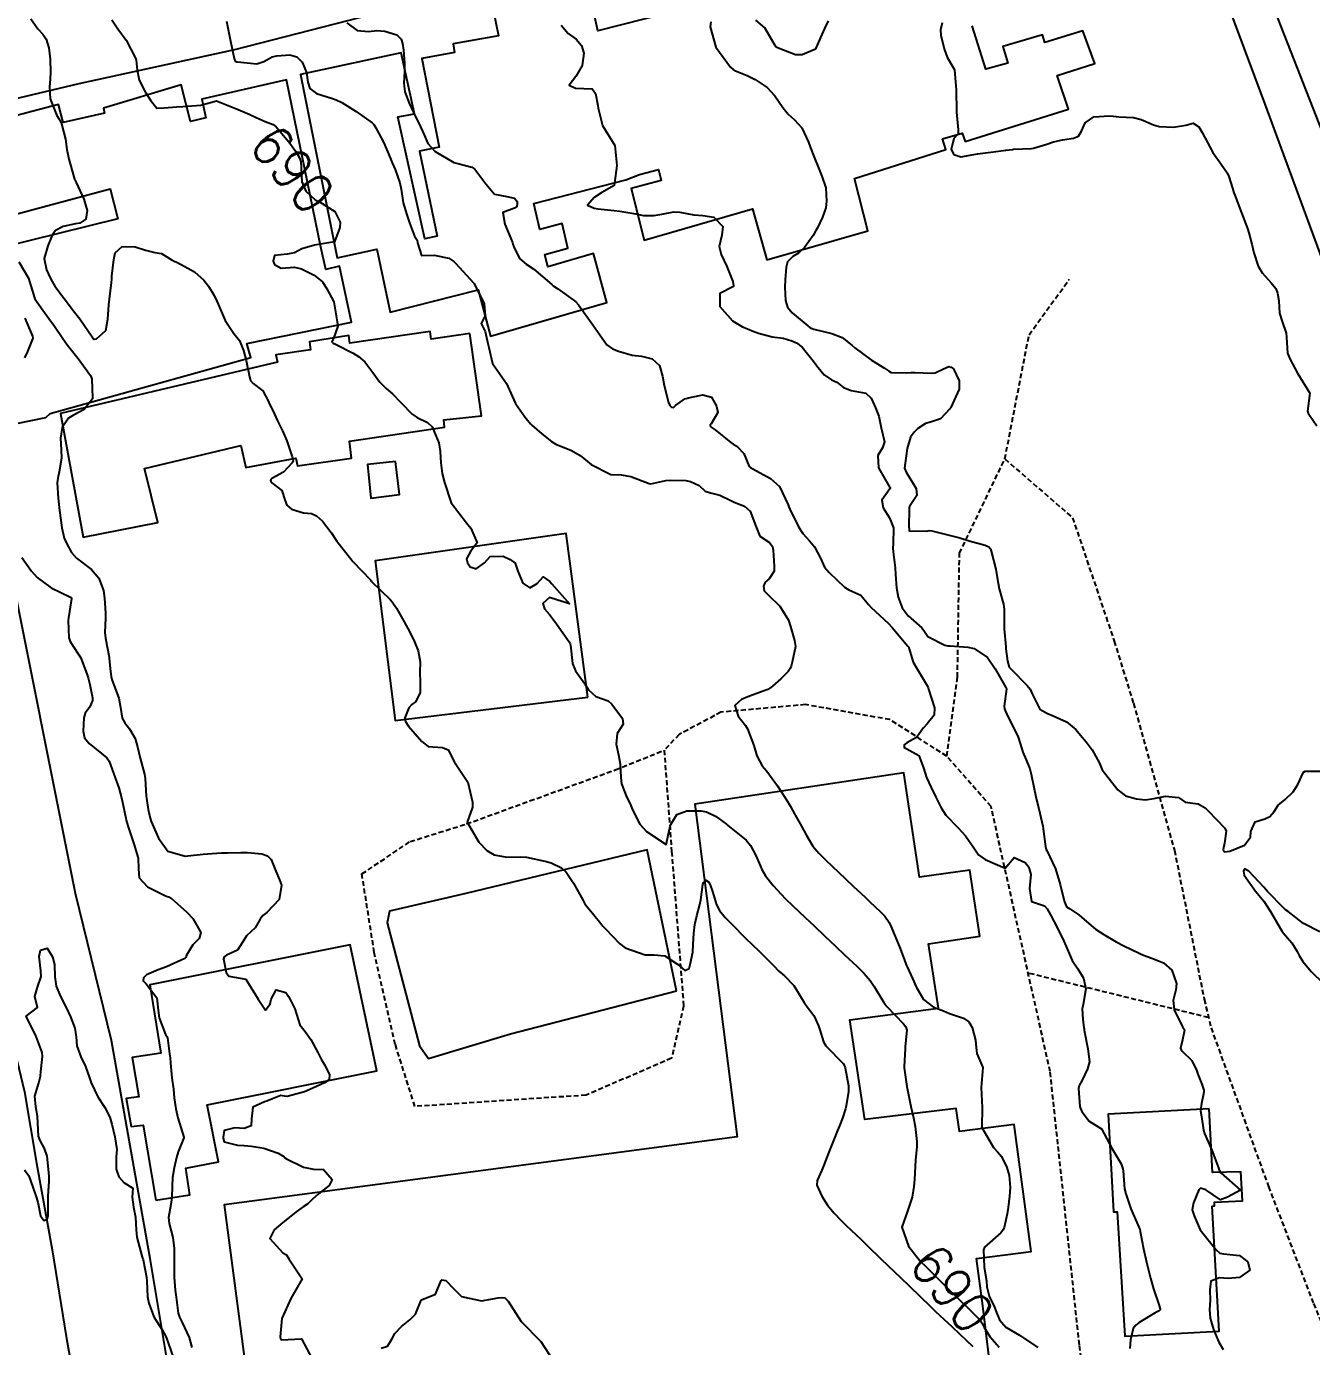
# Model space of a CAD drawing. Header units: metres. Extents: x 292545 to 299085, y 7450245 to 7463078.
# Drawn here: x 296893 to 297021.9, y 7453519.8 to 7453652.1 of the extents above; entities that cross this region are included whole.
import ezdxf
from ezdxf.enums import TextEntityAlignment as Align

# ---------------------------------------------------------------- set-up
doc = ezdxf.new("R2010")
doc.units = ezdxf.units.M
doc.linetypes.add('DASHED', pattern=[0.75, 0.5, -0.25])
for name, color, linetype in [('Cotas', 45, 'Continuous'), ('Curvas de Nivel 1m', 11, 'Continuous'), ('Curvas de Nivel 5m', 15, 'Continuous'), ('Edificações', 30, 'Continuous'), ('Linha Férrea', 20, 'Continuous'), ('Vias Primárias', 230, 'Continuous'), ('Vias Secundárias', 230, 'DASHED')]:
    doc.layers.add(name, color=color, linetype=linetype)
doc.styles.add('Style-STANDARD', font='STANDARD.shx')

msp = doc.modelspace()

# ---------------------------------------------------------------- linework, layer by layer
at = {"layer": 'Curvas de Nivel 1m', "flags": 128}
for points, elevation in [([(296893.48, 7453652.88), (296894.18, 7453651.88), (296894.68, 7453651.36), (296895.01, 7453650.86), (296895.28, 7453649.97), (296895.41, 7453648.85), (296895.44, 7453647.54), (296895.42, 7453646.85), (296895.34, 7453646.08), (296895.41, 7453644.85), (296896.08, 7453643.2), (296896.3, 7453642.84), (296896.54, 7453642.37), (296896.93, 7453640.83), (296897.08, 7453639.79), (296897.27, 7453638.83), (296897.78, 7453637.05), (296897.85, 7453636.82), (296898, 7453636.47), (296898.79, 7453634.81), (296899.11, 7453633.67), (296899, 7453632.81), (296898.37, 7453632.41), (296897.96, 7453632.33), (296896.71, 7453632.08), (296895.95, 7453631.65), (296895.59, 7453631.2), (296895.48, 7453630.85), (296895.18, 7453630.11), (296894.8, 7453628.86), (296895.04, 7453627.71), (296895.45, 7453626.85), (296895.59, 7453626.55), (296895.88, 7453626.08), (296896.8, 7453624.83), (296897.85, 7453623.49), (296898.38, 7453622.81), (296899.61, 7453621.01), (296899.75, 7453620.8), (296899.81, 7453620.76), (296900.05, 7453620.8), (296900.98, 7453621.62), (296901.2, 7453622.78), (296901.3, 7453624.22), (296901.36, 7453624.78), (296901.55, 7453626.45), (296901.58, 7453626.77), (296901.6, 7453627.07), (296901.79, 7453628.77), (296901.92, 7453629.41), (296902.63, 7453630.06), (296903.93, 7453630.01), (296904.98, 7453629.68), (296905.92, 7453629.47), (296906.56, 7453629.36), (296907.63, 7453628.7), (296907.91, 7453628.54), (296908.17, 7453628.44), (296909.9, 7453627.52), (296910.81, 7453626.67), (296911.29, 7453626.07), (296911.87, 7453625.16), (296912.1, 7453624.65), (296912.25, 7453624.26), (296912.95, 7453622.64), (296913.82, 7453621.32), (296914.4, 7453620.62), (296914.8, 7453619.62), (296915.07, 7453618.62), (296915.39, 7453616.99), (296915.5, 7453616.61), (296915.76, 7453616.33), (296916.73, 7453615.57), (296917.26, 7453614.59), (296917.41, 7453614.26), (296917.73, 7453613.61), (296918.21, 7453612.58), (296918.71, 7453611.57), (296919.14, 7453610.57), (296919.68, 7453608.96), (296919.78, 7453608.56), (296919.75, 7453608.48), (296919.67, 7453608.38), (296918.8, 7453607.42), (296917.65, 7453606.81), (296917.54, 7453606.69), (296917.52, 7453606.58), (296917.54, 7453606.48), (296917.64, 7453606.36), (296918.66, 7453605.6), (296918.97, 7453604.57), (296919.16, 7453604.11), (296919.61, 7453603.73), (296920.82, 7453603.34), (296921.61, 7453603.27), (296922.12, 7453603.04), (296922.71, 7453602.52), (296923.59, 7453601.37), (296924.17, 7453600.5), (296925.56, 7453598.73), (296925.77, 7453598.49), (296927.53, 7453596.63), (296927.6, 7453596.53), (296927.64, 7453596.47), (296929.51, 7453594.67), (296929.71, 7453594.44), (296930.15, 7453593.78), (296930.91, 7453592.43), (296931.47, 7453591.39), (296931.96, 7453590.41), (296932.33, 7453589.53), (296932.53, 7453588.41), (296932.5, 7453587.33), (296932.53, 7453586.41), (296932.52, 7453585.29), (296932.05, 7453584.41), (296931.67, 7453584.13), (296931.38, 7453583.79), (296930.99, 7453582.8), (296931.04, 7453582.42), (296931.36, 7453581.95), (296932.68, 7453580.41), (296933.33, 7453579.91), (296934.76, 7453579.81), (296935.33, 7453579.6), (296935.98, 7453578.36), (296937.29, 7453576.35), (296937.77, 7453574.34), (296937.78, 7453573.83), (296937.24, 7453572.35), (296938.42, 7453570.34), (296939.21, 7453569.49), (296939.96, 7453569.07), (296941.2, 7453568.82), (296942.61, 7453568.87), (296943.2, 7453568.84), (296945.02, 7453568.43), (296945.19, 7453568.39), (296945.29, 7453568.36), (296945.66, 7453568.25), (296946.71, 7453567.76), (296947.18, 7453567.31), (296947.9, 7453566.22), (296948.88, 7453564.48), (296949.01, 7453564.21), (296949.14, 7453564), (296949.96, 7453563.03), (296950.64, 7453562.19), (296950.85, 7453561.92), (296951.12, 7453561.63), (296952.53, 7453560.17), (296953.1, 7453559.74), (296953.76, 7453559.49), (296955.09, 7453559.04), (296955.98, 7453559.02), (296957.08, 7453558.94), (296958.34, 7453558.1), (296959.07, 7453557.45), (296959.5, 7453557.65), (296959.62, 7453558.08), (296959.86, 7453559.31), (296959.92, 7453560.08), (296959.97, 7453561.22), (296960.09, 7453562.08), (296960.27, 7453562.94), (296960.58, 7453564.08), (296960.68, 7453564.54), (296960.89, 7453566.07), (296960.95, 7453566.3), (296961.18, 7453566.52), (296961.46, 7453566.35), (296961.62, 7453566.06), (296961.84, 7453565.38), (296962.24, 7453564.05), (296962.56, 7453563.47), (296963.13, 7453562.79), (296963.85, 7453562.03), (296965.1, 7453560.77), (296965.89, 7453560.01), (296966.51, 7453559.42), (296967.08, 7453558.88), (296967.96, 7453557.98), (296968.49, 7453557.4), (296969.06, 7453556.93), (296970.01, 7453555.96), (296971.03, 7453554.25), (296971.23, 7453553.95), (296972.01, 7453552.94), (296972.47, 7453551.93), (296972.61, 7453551.53), (296972.98, 7453550.32), (296973.23, 7453549.92), (296974.96, 7453548.15), (296975.1, 7453547.9), (296975.16, 7453547.69), (296975.49, 7453545.89), (296975.49, 7453545.33), (296975.25, 7453543.9), (296975.2, 7453543.6), (296974.89, 7453542.65), (296974.58, 7453541.9), (296974.39, 7453541.42), (296973.8, 7453539.92), (296973.53, 7453539.24), (296973.03, 7453537.93), (296972.83, 7453537.43), (296972.35, 7453536.4), (296972.3, 7453535.94), (296972.8, 7453534.82), (296973.37, 7453533.92), (296974.03, 7453533.17), (296974.77, 7453532.4), (296975.25, 7453531.9), (296976.75, 7453530.49), (296977.07, 7453530.2), (296977.4, 7453529.87), (296978.72, 7453528.56), (296979.48, 7453527.84), (296980.11, 7453527.24), (296980.7, 7453526.68), (296981.6, 7453525.82), (296982.68, 7453524.79), (296983.67, 7453523.79), (296984.17, 7453523.3), (296984.65, 7453522.86), (296985.84, 7453521.77), (296986.64, 7453521.02), (296987.97, 7453519.75)], 691), ([(296913.1, 7453652.64), (296913.34, 7453651.48), (296913.49, 7453650.64), (296913.86, 7453648.92), (296913.98, 7453648.63), (296914.14, 7453648.57), (296914.21, 7453648.56), (296916.14, 7453648.38), (296916.84, 7453648.6), (296917.66, 7453649.08), (296918.15, 7453649.18), (296919.44, 7453649.28), (296920.15, 7453649.08), (296920.67, 7453648.55), (296921.11, 7453647.52), (296921.27, 7453646.54), (296921.47, 7453645.89), (296922.11, 7453645.4), (296923.73, 7453644.89), (296924.11, 7453644.78), (296924.68, 7453644.5), (296926.09, 7453643.58), (296927.71, 7453642.47), (296927.89, 7453642.28), (296928.07, 7453641.96), (296928.87, 7453640.45), (296929.52, 7453638.96), (296929.73, 7453638.44), (296930.02, 7453637.78), (296930.49, 7453636.44), (296930.62, 7453635.81), (296930.81, 7453634.43), (296931.17, 7453633.22), (296931.44, 7453632.43), (296931.94, 7453631.1), (296932.21, 7453630.69), (296932.26, 7453630.42), (296932.67, 7453629.16), (296933.92, 7453629.2), (296935.41, 7453628.89), (296935.91, 7453628.55), (296936.11, 7453628.37), (296937.88, 7453626.43), (296937.93, 7453626.35), (296938.56, 7453625.03), (296938.94, 7453624.33), (296939.04, 7453623.13), (296938.64, 7453622.34), (296939.03, 7453621.54), (296939.31, 7453620.33), (296939.4, 7453619.92), (296939.79, 7453618.32), (296941.17, 7453616.31), (296941.75, 7453615.04), (296942.1, 7453614.3), (296943.03, 7453612.98), (296943.59, 7453612.28), (296943.71, 7453612.16), (296944.72, 7453611.28), (296945.7, 7453610.5), (296946.12, 7453610.25), (296947.69, 7453609.6), (296948.56, 7453609.09), (296949.67, 7453608.2), (296951.66, 7453607.19), (296952.68, 7453607.15), (296953.66, 7453607), (296955.5, 7453606.28), (296955.65, 7453606.27), (296957.16, 7453606.61), (296957.65, 7453606.63), (296959.16, 7453606.58), (296959.65, 7453606.5), (296960.51, 7453606.08), (296961.11, 7453605.54), (296961.64, 7453605.36), (296962.58, 7453605.11), (296963.63, 7453604.61), (296964.02, 7453604.43), (296965.06, 7453604.02), (296965.62, 7453603.52), (296966.19, 7453602), (296966.61, 7453601.03), (296967.58, 7453600.37), (296967.87, 7453599.99), (296967.95, 7453599.61), (296968.05, 7453597.99), (296968.04, 7453597.49), (296967.53, 7453596.72), (296967.13, 7453596.4), (296966.95, 7453596), (296967.04, 7453595.52), (296967.51, 7453595.08), (296968.61, 7453593.98), (296969.48, 7453592.58), (296969.66, 7453591.97), (296970.06, 7453590.56), (296970.16, 7453589.96), (296969.85, 7453588.37), (296969.74, 7453587.97), (296969.65, 7453587.75), (296969.43, 7453587.45), (296968.69, 7453586.71), (296967.87, 7453585.99), (296967.61, 7453585.77), (296967.4, 7453585.65), (296966.83, 7453585.43), (296965.39, 7453584.91), (296964.77, 7453584.64), (296964.1, 7453584.03), (296964.42, 7453582.98), (296965.16, 7453582.02), (296965.36, 7453581.69), (296966, 7453580.01), (296966.3, 7453578.98), (296966.83, 7453578), (296967.3, 7453577.44), (296968.38, 7453575.98), (296969.27, 7453574.59), (296969.63, 7453573.97), (296970.12, 7453573.1), (296970.76, 7453571.95), (296971.23, 7453571.06), (296971.9, 7453569.94), (296972.5, 7453569.23), (296973.2, 7453568.54), (296973.86, 7453567.91), (296975.18, 7453566.67), (296976, 7453565.89), (296977.16, 7453564.8), (296977.63, 7453564.35), (296978.15, 7453563.86), (296978.67, 7453563.39), (296979.13, 7453562.9), (296979.56, 7453562.28), (296979.78, 7453561.84), (296980.25, 7453560.69), (296980.61, 7453559.83), (296981.08, 7453558.6), (296981.29, 7453558.04), (296981.37, 7453557.83), (296981.91, 7453556.66), (296982.28, 7453555.82), (296983.03, 7453554.55), (296984.01, 7453553.8), (296984.75, 7453553.51), (296985.02, 7453553.41), (296985.63, 7453553.16), (296987.01, 7453552.68), (296987.56, 7453552.3), (296987.9, 7453551.75), (296988.24, 7453550.48), (296988.29, 7453549.74), (296988.36, 7453549.13), (296988.95, 7453547.73), (296988.79, 7453545.73), (296988.9, 7453543.73), (296988.88, 7453541.73), (296990.04, 7453539.72), (296990.43, 7453539.29), (296990.84, 7453538.81), (296991.38, 7453537.7), (296991.6, 7453536.92), (296991.72, 7453535.7), (296991.65, 7453534.85), (296991.5, 7453533.7), (296991.41, 7453533.07), (296991.11, 7453531.71), (296991.01, 7453531.45), (296990.76, 7453531.16), (296989.14, 7453529.73), (296989.03, 7453529.45), (296989.11, 7453527.73), (296989.32, 7453526.36), (296989.38, 7453525.73), (296989.59, 7453524.81), (296990.12, 7453523.72), (296990.28, 7453523.34), (296990.65, 7453522.42), (296991.27, 7453521.7), (296992.63, 7453520.89), (296994.48, 7453519.67)], 689), ([(296925.17, 7453652.5), (296926.19, 7453651.72), (296927.34, 7453651.63), (296928.19, 7453651.71), (296928.99, 7453651.64), (296930.18, 7453651.28), (296930.61, 7453650.86), (296930.75, 7453650.43), (296930.84, 7453649.76), (296930.96, 7453648.43), (296930.96, 7453647.61), (296930.87, 7453646.43), (296930.99, 7453645.56), (296931.41, 7453644.43), (296932.08, 7453643), (296932.4, 7453642.42), (296932.91, 7453641.26), (296933.29, 7453640.4), (296934.04, 7453639.6), (296935.91, 7453638.48), (296936.02, 7453638.44), (296936.42, 7453638.36), (296937.7, 7453638.02), (296938.02, 7453637.82), (296939.11, 7453636.33), (296939.99, 7453635.32), (296941.22, 7453635.08), (296941.99, 7453634.91), (296942.25, 7453634.56), (296942.26, 7453634.3), (296942.21, 7453634.07), (296941.98, 7453633.89), (296940.8, 7453633.48), (296941.03, 7453632.31), (296941.77, 7453630.47), (296941.83, 7453630.3), (296941.93, 7453630.01), (296942.5, 7453628.87), (296943.15, 7453628.28), (296943.91, 7453627.77), (296945.72, 7453626.25), (296945.88, 7453626.12), (296946.32, 7453625.8), (296947.87, 7453624.71), (296948.14, 7453624.5), (296948.42, 7453624.22), (296949.83, 7453622.2), (296951.24, 7453620.19), (296951.81, 7453619.81), (296952.42, 7453619.57), (296953.8, 7453619.17), (296954.71, 7453619.05), (296955.8, 7453618.79), (296956.53, 7453618.12), (296956.84, 7453617.06), (296957.01, 7453616.12), (296957.45, 7453614.41), (296957.56, 7453614.11), (296957.74, 7453613.94), (296957.92, 7453613.93), (296958.14, 7453614.11), (296959.06, 7453614.78), (296959.75, 7453614.95), (296960.87, 7453615.19), (296961.75, 7453614.95), (296962.26, 7453614.05), (296962.37, 7453613.42), (296961.72, 7453612.29), (296961.61, 7453612.16), (296961.62, 7453612.06), (296961.65, 7453612), (296961.71, 7453611.94), (296962.11, 7453611.66), (296963.7, 7453610.41), (296963.91, 7453610.25), (296964.28, 7453610.03), (296964.98, 7453609.31), (296965.53, 7453608.01), (296965.67, 7453607.9), (296965.89, 7453607.78), (296967.66, 7453606.81), (296968.56, 7453605.98), (296969.44, 7453604.16), (296969.51, 7453603.97), (296969.62, 7453603.71), (296970.48, 7453601.96), (296970.92, 7453601.29), (296971.58, 7453600.55), (296972.08, 7453599.93), (296972.69, 7453598.8), (296973.09, 7453597.92), (296973.54, 7453597.36), (296975.09, 7453595.9), (296975.52, 7453595.63), (296976.74, 7453595.11), (296977.51, 7453594.17), (296977.76, 7453593.87), (296979.48, 7453592.28), (296979.87, 7453591.85), (296981.45, 7453590), (296981.53, 7453589.9), (296981.55, 7453589.83), (296981.99, 7453588.37), (296982.32, 7453587.82), (296983.41, 7453585.96), (296983.48, 7453585.8), (296983.53, 7453585.67), (296984.11, 7453583.79), (296984.1, 7453583.07), (296983.37, 7453582.2), (296983.02, 7453581.81), (296982.32, 7453580.84), (296981.34, 7453580.28), (296981.07, 7453580.1), (296981.07, 7453579.83), (296981.33, 7453579.68), (296982.53, 7453579.01), (296983, 7453577.8), (296983.3, 7453576.82), (296983.78, 7453575.8), (296984.24, 7453574.83), (296984.77, 7453573.78), (296985.26, 7453573.03), (296986.48, 7453571.77), (296987.23, 7453570.98), (296988.07, 7453569.75), (296988.53, 7453569.06), (296989.2, 7453568.59), (296991.19, 7453567.71), (296992.1, 7453568.81), (296993.2, 7453568.29), (296993.47, 7453567.96), (296993.62, 7453567.68), (296993.77, 7453567.09), (296993.64, 7453565.68), (296993.85, 7453564.38), (296995.15, 7453563.95), (296995.41, 7453563.66), (296995.74, 7453563.05), (296996.48, 7453561.65), (296997.1, 7453560.39), (296997.43, 7453559.63), (296997.94, 7453558.48), (296998.5, 7453557.62), (296999.06, 7453556.71), (296999.3, 7453555.61), (296999.03, 7453554.06), (296998.94, 7453553.62), (296999.01, 7453552.6), (296999.11, 7453551.73), (296999.12, 7453551.62), (296999.14, 7453551.48), (296999.5, 7453549.61), (296999.65, 7453548.3), (296999.47, 7453547.61), (296998.94, 7453546.46), (296998.62, 7453545.93), (296998.56, 7453545.62), (296998.7, 7453543.83), (296998.76, 7453543.62), (296998.9, 7453543.31), (296999.63, 7453542.35), (297000.88, 7453541.59), (297001.94, 7453539.58), (297002.84, 7453538.07), (297003.02, 7453537.57), (297003.04, 7453537.36), (297003.19, 7453535.57), (297003.3, 7453535.07), (297003.82, 7453533.56), (297004.66, 7453531.65), (297004.7, 7453531.55), (297004.76, 7453531.3), (297005.1, 7453529.54), (297005.39, 7453528.21), (297005.54, 7453527.54), (297005.77, 7453526.6), (297006.09, 7453525.53), (297006.67, 7453523.88), (297006.76, 7453523.52), (297006.75, 7453523.43), (297006.66, 7453523.34), (297006.26, 7453523.13), (297004.65, 7453522.16), (297004.3, 7453521.9), (297004.06, 7453521.56), (297003.77, 7453520.42), (297003.7, 7453519.56)], 688), ([(296946.66, 7453652.24), (296947.36, 7453651.4), (296948.18, 7453650.86), (296948.71, 7453650.21), (296948.94, 7453649.44), (296948.78, 7453648.21), (296948.13, 7453647.11), (296947.46, 7453646.24), (296948.12, 7453645.95), (296949.79, 7453645.88), (296950.11, 7453645.4), (296950.34, 7453644.2), (296950.37, 7453643.93), (296950.8, 7453642.19), (296952.05, 7453640.18), (296952.25, 7453638.18), (296952, 7453636.18), (296950.73, 7453635.46), (296949.99, 7453634.98), (296949.32, 7453634.21), (296949.98, 7453633.89), (296950.33, 7453633.85), (296951.98, 7453633.66), (296952.54, 7453633.61), (296953.97, 7453633.36), (296954.94, 7453633.17), (296955.97, 7453633.16), (296956.78, 7453633.31), (296957.97, 7453633.53), (296958.58, 7453633.49), (296959.97, 7453633.22), (296960.87, 7453633.17), (296961.97, 7453632.99), (296962.9, 7453632.05), (296962.8, 7453631.2), (296962.52, 7453630.05), (296962.71, 7453629.26), (296963.29, 7453628.05), (296963.89, 7453626.56), (296963.97, 7453626.13), (296963.94, 7453626.04), (296963.88, 7453626), (296962.59, 7453625.34), (296962.58, 7453624.05), (296963.84, 7453622.6), (296964.86, 7453622.02), (296965.54, 7453621.73), (296965.83, 7453621.6), (296966.47, 7453621.36), (296967.82, 7453621), (296968.93, 7453620.87), (296969.82, 7453620.61), (296970.26, 7453620.4), (296970.83, 7453619.95), (296971.8, 7453618.77), (296972.46, 7453617.93), (296973.04, 7453617.19), (296973.77, 7453616.7), (296974.31, 7453616.45), (296975, 7453615.91), (296975.76, 7453615.62), (296977.24, 7453615.36), (296977.75, 7453614.85), (296978.05, 7453614.17), (296978.2, 7453613.87), (296978.54, 7453613.05), (296978.78, 7453611.86), (296979.1, 7453610.46), (296978.91, 7453609.86), (296978.44, 7453609.1), (296978.5, 7453607.86), (296979.64, 7453605.91), (296979.67, 7453605.88), (296979.68, 7453605.85), (296979.64, 7453605.77), (296978.85, 7453604.64), (296978.96, 7453603.86), (296979.61, 7453602.86), (296980, 7453601.84), (296979.96, 7453600.23), (296979.94, 7453599.85), (296979.98, 7453599.44), (296980.16, 7453597.84), (296980.22, 7453597.17), (296980.29, 7453595.84), (296980.47, 7453594.89), (296980.89, 7453593.84), (296981.49, 7453593.01), (296982.85, 7453591.81), (296983.13, 7453591.47), (296983.46, 7453590.95), (296985.15, 7453590.09), (296985.46, 7453590.02), (296985.69, 7453590.01), (296987.45, 7453589.89), (296988.11, 7453589.74), (296989.44, 7453588.86), (296990.19, 7453587.72), (296991.29, 7453585.83), (296991.33, 7453585.71), (296991.12, 7453583.98), (296991.15, 7453583.71), (296991.37, 7453583.13), (296992.11, 7453581.7), (296992.5, 7453580.85), (296992.87, 7453579.69), (296992.99, 7453579.34), (296993.32, 7453578.6), (296993.69, 7453577.68), (296993.82, 7453577.16), (296994.11, 7453575.67), (296994.36, 7453574.58), (296994.58, 7453573.67), (296994.98, 7453571.92), (296995.03, 7453571.66), (296995.22, 7453570.12), (296995.3, 7453569.66), (296995.37, 7453569.5), (296996.27, 7453567.65), (296996.73, 7453566.08), (296996.81, 7453565.64), (296997.15, 7453564.34), (296997.36, 7453563.85), (296997.71, 7453563.63), (296998.58, 7453563.06), (296999.13, 7453562.58), (297000.27, 7453561.6), (297001.12, 7453561.08), (297002.33, 7453560.35), (297003.1, 7453559.93), (297003.87, 7453559.56), (297004.7, 7453559.16), (297005.09, 7453558.99), (297005.92, 7453558.7), (297007.08, 7453558.22), (297007.91, 7453557.51), (297008.4, 7453556.16), (297008.33, 7453555.51), (297008.07, 7453554.47), (297008.17, 7453553.51), (297009.01, 7453551.8), (297009.13, 7453551.63), (297009.18, 7453551.5), (297009.17, 7453551.32), (297008.99, 7453550.5), (297008.81, 7453549.66), (297008.85, 7453549.5), (297008.97, 7453549.36), (297009.92, 7453548.45), (297010.4, 7453547.48), (297010.53, 7453547.06), (297010.93, 7453546.07), (297011.12, 7453545.47), (297011.12, 7453545.27), (297010.91, 7453544.13), (297010.81, 7453543.47), (297010.81, 7453543.38), (297010.9, 7453542.83), (297011.1, 7453541.47), (297011.21, 7453541.13), (297011.93, 7453539.46), (297012.62, 7453537.67), (297012.69, 7453537.45), (297012.83, 7453537.16), (297014.81, 7453535.43), (297013.5, 7453534.75), (297012.8, 7453534.47), (297011.33, 7453535.46), (297010.81, 7453535.65), (297010.64, 7453535.47), (297010.11, 7453534.16), (297009.96, 7453533.48), (297010.16, 7453532.86), (297010.76, 7453531.47), (297012.36, 7453529.45), (297012.73, 7453529.13), (297013.11, 7453529.07), (297014.73, 7453528.88), (297015.56, 7453528.26), (297015.76, 7453527.41), (297014.71, 7453526.67), (297013.58, 7453526.57), (297012.7, 7453526.64), (297011.84, 7453526.32), (297011.74, 7453525.46), (297011.77, 7453524.37), (297011.7, 7453523.46), (297011.78, 7453522.59), (297012.12, 7453521.46), (297012.26, 7453521.07), (297012.63, 7453520.21), (297013.06, 7453519.45)], 687), ([(296961.67, 7453652.59), (296961.63, 7453652.07), (296962.17, 7453650.06), (296963.64, 7453648.04), (296963.91, 7453647.8), (296964.14, 7453647.68), (296965.31, 7453647.19), (296966.13, 7453646.8), (296967.34, 7453646), (296968.11, 7453645.17), (296968.89, 7453643.98), (296969.43, 7453643.32), (296970.08, 7453642.77), (296970.81, 7453641.95), (296971.48, 7453640.53), (296971.69, 7453639.94), (296972.04, 7453639.02), (296972.47, 7453637.94), (296972.83, 7453637.12), (296973.2, 7453635.93), (296973.3, 7453634.62), (296973.22, 7453633.93), (296972.89, 7453633), (296972.38, 7453631.94), (296972.23, 7453631.65), (296971.95, 7453631.16), (296971.07, 7453629.95), (296970.49, 7453629.39), (296969.92, 7453629.05), (296969.37, 7453628.52), (296969.23, 7453627.98), (296969.15, 7453626.72), (296969.12, 7453625.98), (296969.18, 7453624.66), (296969.36, 7453623.98), (296969.85, 7453623.42), (296971.62, 7453621.94), (296971.75, 7453621.86), (296971.83, 7453621.83), (296972, 7453621.77), (296973.83, 7453621.32), (296974.84, 7453620.92), (296975.82, 7453620.16), (296976.12, 7453619.89), (296977.79, 7453618.66), (296979.11, 7453617.86), (296979.51, 7453617.58), (296979.78, 7453617.44), (296981.33, 7453617.38), (296981.78, 7453617.41), (296982.17, 7453617.42), (296983.78, 7453617.36), (296984.19, 7453617.38), (296985.03, 7453617.79), (296985.56, 7453618.01), (296985.79, 7453617.97), (296986.03, 7453617.78), (296986.59, 7453616.58), (296986.6, 7453615.77), (296985.74, 7453613.93), (296985.69, 7453613.84), (296985.66, 7453613.78), (296984.73, 7453612.79), (296983.72, 7453612.44), (296983.21, 7453612.31), (296982.43, 7453611.81), (296982.08, 7453611.44), (296981.7, 7453610.93), (296981.37, 7453609.82), (296981.16, 7453608.34), (296981.1, 7453607.83), (296981.26, 7453607.43), (296981.65, 7453606.84), (296982.28, 7453605.81), (296982.36, 7453605.09), (296981.62, 7453603.98), (296981.59, 7453603.82), (296981.55, 7453601.87), (296981.56, 7453601.82), (296981.56, 7453601.79), (296981.59, 7453601.55), (296983.3, 7453601.52), (296983.59, 7453601.57), (296983.84, 7453601.55), (296985.59, 7453601.13), (296986.66, 7453600.84), (296987.58, 7453600.56), (296989.19, 7453600.12), (296989.58, 7453599.94), (296989.72, 7453599.73), (296989.8, 7453599.5), (296990.28, 7453597.72), (296990.39, 7453596.87), (296990.62, 7453595.72), (296991.04, 7453594.18), (296991.1, 7453593.71), (296991.09, 7453592.1), (296991.12, 7453591.71), (296991.26, 7453589.91), (296991.27, 7453589.71), (296991.44, 7453588.48), (296991.61, 7453587.89), (296991.76, 7453587.71), (296993.41, 7453586.05), (296993.71, 7453585.68), (296993.94, 7453585.13), (296994.7, 7453583.67), (296995.38, 7453583.26), (296996.02, 7453583), (296997.36, 7453582.39), (296998.31, 7453581.63), (296998.77, 7453581.05), (296999.34, 7453580.38), (296999.93, 7453579.6), (297000.66, 7453578.26), (297000.94, 7453577.59), (297001.31, 7453577.11), (297002.52, 7453575.58), (297003.28, 7453574.97), (297004.38, 7453574.66), (297005.27, 7453574.58), (297006.11, 7453574.7), (297007.28, 7453574.93), (297008.58, 7453574.81), (297009.27, 7453574.35), (297010.57, 7453574.18), (297011.27, 7453573.79), (297011.57, 7453573.47), (297013.24, 7453571.75), (297013.39, 7453571.45), (297013.22, 7453570.24), (297013.07, 7453569.6), (297013.11, 7453569.45), (297013.21, 7453569.36), (297013.76, 7453569.44), (297015.22, 7453570.02), (297015.81, 7453570.83), (297015.85, 7453571.41), (297016.28, 7453572.38), (297017.25, 7453572.68), (297017.75, 7453572.9), (297018.2, 7453573.39), (297018.6, 7453574.05), (297019.28, 7453574.61), (297020.11, 7453575.37), (297020.55, 7453576.1), (297021.14, 7453577.35), (297021.31, 7453577.44), (297023.19, 7453577.45)], 686), ([(296973.44, 7453652.69), (296973.08, 7453651.93), (296972.81, 7453651.31), (296972.23, 7453649.94), (296972.21, 7453649.9), (296972.17, 7453649.84), (296970.84, 7453649.27), (296970.16, 7453649.29), (296968.37, 7453649.99), (296968.24, 7453650.06), (296968.17, 7453650.14), (296967.1, 7453652), (296966.2, 7453652.75)], 686), ([(296892.27, 7453628.52), (296893.23, 7453626.88), (296893.82, 7453624.91), (296893.83, 7453624.87), (296893.86, 7453624.81), (296894.67, 7453623.68), (296895.28, 7453622.85), (296895.83, 7453622.08), (296896.69, 7453620.84), (296897.15, 7453620.17), (296897.8, 7453619.34), (296898.22, 7453618.82), (296899.44, 7453617.14), (296899.6, 7453616.8), (296899.66, 7453614.89), (296899.65, 7453614.8), (296898.83, 7453613.71), (296897.73, 7453613.14), (296897.23, 7453612.83), (296896.62, 7453611.92), (296896.43, 7453610.84), (296896.51, 7453609.67), (296896.54, 7453608.84), (296896.3, 7453607.48), (296896.16, 7453606.84), (296896.12, 7453606.36), (296896.21, 7453604.84), (296896.35, 7453603.58), (296896.45, 7453602.84), (296896.59, 7453601.84), (296896.82, 7453600.83), (296897.06, 7453600.32), (296897.56, 7453599.38), (296898.06, 7453598.81), (296899.54, 7453597.66), (296900.28, 7453596.79), (296900.74, 7453595.57), (296900.87, 7453594.79), (296900.97, 7453593.3), (296900.95, 7453592.79), (296900.9, 7453591.35), (296900.97, 7453590.78), (296901.33, 7453588.89), (296901.34, 7453588.78), (296901.42, 7453587.73), (296901.54, 7453586.91), (296901.56, 7453586.78), (296901.63, 7453586.55), (296902.31, 7453584.77), (296902.46, 7453583.85), (296902.64, 7453582.76), (296902.9, 7453582.3), (296903.35, 7453581.69), (296903.92, 7453580.74), (296904.18, 7453579.89), (296904.44, 7453578.74), (296904.87, 7453577.16), (296904.95, 7453576.73), (296905.03, 7453574.96), (296905.06, 7453574.73), (296905.25, 7453573.6), (296905.45, 7453572.73), (296905.55, 7453572.42), (296906.27, 7453570.72), (296907.2, 7453569.43), (296908.95, 7453568.93), (296909.2, 7453568.95), (296910.75, 7453569.12), (296911.2, 7453569.16), (296912.6, 7453569.25), (296913.2, 7453569.27), (296914.53, 7453569.29), (296915.2, 7453569.3), (296916.63, 7453569.17), (296917.2, 7453568.96), (296917.58, 7453568.58), (296918.03, 7453567.43), (296918.4, 7453566.57), (296918.62, 7453566.02), (296918.37, 7453564.57), (296917.13, 7453563.27), (296916.74, 7453562.98), (296916.46, 7453562.6), (296915.98, 7453561.74), (296915.11, 7453560.94), (296914.89, 7453560.61), (296914.21, 7453559.5), (296913.08, 7453559.01), (296912.86, 7453558.85), (296912.78, 7453558.64), (296913.06, 7453557.27), (296913.32, 7453556.9), (296915.05, 7453556.61), (296916.28, 7453554.6), (296917.02, 7453553.48), (296917.48, 7453554.13), (296917.59, 7453554.58), (296918.09, 7453555.53), (296919.04, 7453555.27), (296919.32, 7453554.85), (296919.47, 7453554.56), (296919.95, 7453553.63), (296920.27, 7453552.55), (296920.46, 7453552.01), (296920.99, 7453551.35), (296921.55, 7453550.53), (296922.26, 7453549.23), (296922.64, 7453548.52), (296922.95, 7453547.97), (296923.44, 7453547.01), (296923.41, 7453546.51), (296922.93, 7453546.19), (296921.77, 7453545.68), (296920.92, 7453545.3), (296919.19, 7453544.84), (296918.92, 7453544.86), (296918.55, 7453544.94), (296917.7, 7453544.58), (296917.15, 7453544.35), (296916.91, 7453544.28), (296915.74, 7453543.76), (296915.6, 7453542.6), (296915.58, 7453541.9), (296914.87, 7453541.61), (296913.94, 7453541.69), (296912.87, 7453541.42), (296912.75, 7453540.76), (296912.75, 7453540.64), (296912.86, 7453540.28), (296914.19, 7453539.95), (296914.86, 7453539.91), (296915.61, 7453539.84), (296916.85, 7453539.66), (296918.28, 7453539.15), (296918.85, 7453538.8), (296918.96, 7453538.68), (296919.12, 7453538.57), (296920.83, 7453537.76), (296921.81, 7453537.55), (296922.83, 7453537.51), (296923.69, 7453536.51), (296923.41, 7453535.91), (296922.8, 7453535.44), (296922.29, 7453535.04), (296921.72, 7453534.53), (296921.24, 7453534.08), (296920.78, 7453533.76), (296920.07, 7453533.25), (296919.21, 7453532.56), (296918.76, 7453532.19), (296917.87, 7453531.46), (296917.45, 7453530.58), (296918.73, 7453529.17), (296919.12, 7453528.96), (296919.36, 7453528.56), (296920.69, 7453526.54), (296919.55, 7453524.56), (296918.65, 7453522.57), (296918.47, 7453520.72), (296918.5, 7453520.57), (296918.62, 7453520.44), (296920.62, 7453520.54), (296921.7, 7453518.53)], 692), ([(296892.87, 7453622.88), (296893.63, 7453621.06), (296893.67, 7453620.87), (296893.13, 7453619.54), (296892.83, 7453618.88)], 693), ([(296892.58, 7453598.88), (296893.54, 7453597.49), (296894.1, 7453596.86), (296895.52, 7453595.84), (296897.44, 7453594.89), (296897.5, 7453594.85), (296897.53, 7453594.82), (296897.54, 7453594.78), (296897.5, 7453594.52), (296897.24, 7453592.82), (296897.21, 7453592.55), (296897.28, 7453590.82), (296897.46, 7453590.4), (296898.49, 7453588.81), (296899.12, 7453587.1), (296899.21, 7453586.8), (296899.4, 7453586.15), (296899.66, 7453584.8), (296899.64, 7453584.54), (296899.37, 7453583.91), (296898.92, 7453583.25), (296898.79, 7453582.81), (296898.7, 7453581.46), (296898.85, 7453580.8), (296899.33, 7453580.22), (296901.08, 7453578.78), (296901.31, 7453578.46), (296901.77, 7453577.24), (296901.94, 7453576.77), (296902.3, 7453575.78), (296902.56, 7453574.76), (296902.68, 7453574.18), (296902.99, 7453572.75), (296903.04, 7453572.55), (296903.23, 7453571.88), (296903.6, 7453570.75), (296903.81, 7453570.15), (296904.22, 7453568.74), (296904.27, 7453567.65), (296904.34, 7453566.74), (296905.16, 7453565.84), (296906.9, 7453564.97), (296907.15, 7453564.89), (296907.3, 7453564.85), (296907.53, 7453564.7), (296909.13, 7453563.31), (296909.71, 7453562.67), (296910.51, 7453561.26), (296910.35, 7453560.67), (296909.72, 7453560.05), (296909.08, 7453559.01), (296909, 7453558.76), (296908.9, 7453558.68), (296907.06, 7453557.82), (296906.24, 7453557.54), (296905.06, 7453557.04), (296904.77, 7453556.73), (296904.75, 7453556.44), (296905.05, 7453556.12), (296906.11, 7453554.72), (296906.24, 7453553.49), (296906.35, 7453552.72), (296906.99, 7453551.05), (296907.11, 7453550.83), (296907.17, 7453550.71), (296907.38, 7453549.11), (296907.43, 7453548.7), (296907.47, 7453548.18), (296907.61, 7453546.7), (296907.77, 7453545.55), (296907.86, 7453544.7), (296908, 7453543.6), (296908.21, 7453542.7), (296908.81, 7453540.74), (296908.8, 7453540.69), (296908.26, 7453539.29), (296908.08, 7453538.7), (296907.84, 7453537.68), (296907.69, 7453536.7), (296907.65, 7453535.86), (296907.6, 7453534.7), (296907.5, 7453533.99), (296907.29, 7453532.7), (296907.35, 7453532.11), (296907.7, 7453530.7), (296907.83, 7453529.6), (296907.85, 7453528.7), (296907.85, 7453527.56), (296907.85, 7453526.7), (296907.96, 7453525.42), (296908.03, 7453524.7), (296908.26, 7453523.1), (296908.38, 7453522.69), (296908.65, 7453522.18), (296909.34, 7453520.68), (296909.61, 7453519.67)], 693), ([(297022.76, 7453561.33), (297021.13, 7453562.17), (297019.58, 7453563.37), (297019.33, 7453563.56), (297019.15, 7453563.7), (297017.52, 7453565.4), (297017.17, 7453565.83), (297015.65, 7453567.42), (297015.2, 7453567.67), (297015.1, 7453567.42), (297015.19, 7453567.02), (297016.33, 7453565.41), (297017.15, 7453564.41), (297017.81, 7453563.39), (297018.79, 7453561.71), (297019, 7453561.38), (297019.11, 7453561.24), (297019.97, 7453560.24), (297020.49, 7453559.36), (297020.71, 7453558.98), (297021.08, 7453558.37), (297021.92, 7453557.34), (297023.06, 7453556.22)], 686), ([(296892.82, 7453537.49), (296893.27, 7453536.87), (296893.66, 7453535.73), (296893.98, 7453534.86), (296894.17, 7453534.24), (296894.45, 7453532.85), (296894.77, 7453532.41), (296895.09, 7453532.53), (296895.21, 7453532.85), (296895.22, 7453534.42), (296895.22, 7453534.85), (296895.32, 7453536.34), (296895.3, 7453536.85), (296895.14, 7453538.55), (296895.1, 7453538.85), (296894.85, 7453539.63), (296894.41, 7453540.41), (296894.24, 7453540.86), (296894.18, 7453542.16), (296894.15, 7453542.86), (296893.98, 7453543.78), (296893.88, 7453544.87), (296894.26, 7453546.19), (296894.43, 7453546.86), (296894.46, 7453547.33), (296894.63, 7453548.85), (296894.59, 7453549.23), (296893.99, 7453550.86), (296893, 7453552.87), (296894.12, 7453553.76), (296893.86, 7453554.86), (296894.12, 7453555.79), (296894.5, 7453556.86), (296894.48, 7453557.44), (296894.31, 7453558.86), (296894.44, 7453559.51), (296895.09, 7453559.69), (296895.65, 7453558.84), (296895.84, 7453558.07), (296895.87, 7453556.84), (296896, 7453555.88), (296896.43, 7453554.84), (296897.02, 7453553.74), (296897.46, 7453552.82), (296897.87, 7453551.69), (296898, 7453550.81), (296898.08, 7453549.92), (296898.49, 7453548.81), (296898.95, 7453547.83), (296899.33, 7453546.8), (296899.52, 7453546.2), (296900.2, 7453544.79), (296900.9, 7453543.72), (296901.39, 7453542.77), (296901.58, 7453542.07), (296901.88, 7453540.77), (296902.09, 7453539.53), (296902.04, 7453538.77), (296902.04, 7453537.55), (296902.31, 7453536.77), (296902.81, 7453536.19), (296903.71, 7453535.65), (296903.64, 7453534.75), (296903.76, 7453533.72), (296903.98, 7453532.74), (296904.02, 7453531.47), (296904.11, 7453530.74), (296904.23, 7453530.23), (296904.65, 7453528.73), (296904.72, 7453528.46), (296905.07, 7453526.73), (296905.09, 7453526.32), (296905.17, 7453524.73), (296905.29, 7453524.1), (296905.81, 7453522.72), (296906.63, 7453521.42), (296907.04, 7453520.71), (296907.29, 7453520.02), (296907.74, 7453518.7)], 694), ([(296928.61, 7453519.6), (296929.25, 7453519.81), (296929.63, 7453520.44), (296929.99, 7453521.08), (296930.64, 7453521.78), (296931.5, 7453522.42), (296932.06, 7453523), (296932.63, 7453524.4), (296932.67, 7453524.44), (296934.06, 7453525.01), (296934.63, 7453526.38), (296934.65, 7453526.42), (296934.69, 7453526.44), (296935.09, 7453526.37), (296935.89, 7453525.56), (296936.68, 7453524.78), (296938.67, 7453524.33), (296940.34, 7453524.65), (296940.68, 7453524.69), (296941, 7453524.63), (296941.34, 7453524.3), (296942.64, 7453522.28), (296944.62, 7453520.26), (296945.94, 7453518.25)], 692)]:
    msp.add_lwpolyline(points, dxfattribs=dict(at, elevation=elevation))
at = {"layer": 'Curvas de Nivel 5m', "flags": 128}
for points, elevation in [([(296901.58, 7453652.78), (296902.18, 7453651.89), (296903.04, 7453650.76), (296903.96, 7453648.95), (296904.02, 7453648.75), (296904.14, 7453647.73), (296904.35, 7453646.75), (296904.94, 7453645.57), (296905.46, 7453644.73), (296906.09, 7453643.93), (296906.84, 7453643.96), (296908.09, 7453644.07), (296908.7, 7453644.09), (296910.1, 7453644.21), (296910.53, 7453644.24), (296912.1, 7453644.65), (296914.09, 7453643.87), (296915.38, 7453643.32), (296916.08, 7453642.99), (296916.96, 7453642.6), (296917.76, 7453642.28), (296918.07, 7453642.05), (296919.35, 7453640.57), (296920.04, 7453639.58), (296920.43, 7453638.95), (296920.55, 7453638.55), (296920.58, 7453637.99), (296920.66, 7453636.55), (296921.06, 7453635.61), (296921.99, 7453634.75), (296922.12, 7453634.67), (296922.43, 7453634.53), (296923.97, 7453633.56), (296924.51, 7453632.5), (296924.48, 7453631.98), (296923.93, 7453630.51), (296921.93, 7453630.2), (296920.66, 7453629.81), (296919.92, 7453629.42), (296919.19, 7453629.3), (296917.92, 7453629.14), (296917.78, 7453628.58), (296917.91, 7453628.24), (296918.57, 7453627.9), (296919.9, 7453627.98), (296920.62, 7453627.83), (296921.89, 7453627.18), (296922.73, 7453626.53), (296923.17, 7453625.82), (296923.86, 7453624.51), (296924.19, 7453622.51), (296924.27, 7453622.07), (296923.82, 7453620.82), (296923.67, 7453620.51), (296923.72, 7453620.42), (296923.81, 7453620.38), (296924.03, 7453620.28), (296925.8, 7453619.37), (296926.34, 7453619.03), (296926.96, 7453618.48), (296927.78, 7453617.43), (296928.49, 7453616.46), (296929.12, 7453615.81), (296929.75, 7453615.28), (296930.58, 7453614.43), (296931.73, 7453613.25), (296932.23, 7453612.91), (296933.27, 7453612.4), (296933.72, 7453611.97), (296934.41, 7453610.38), (296934.54, 7453609.52), (296934.59, 7453608.38), (296934.73, 7453607.31), (296934.95, 7453606.38), (296935.62, 7453604.37), (296937.18, 7453602.35), (296937.59, 7453601.82), (296938.24, 7453600.34), (296937.56, 7453599.48), (296937.16, 7453598.75), (296937.26, 7453598.35), (296937.55, 7453597.93), (296938.14, 7453597.75), (296938.97, 7453598.33), (296939.56, 7453598.97), (296940.85, 7453599.02), (296941.56, 7453598.66), (296942.04, 7453598.3), (296942.32, 7453597.52), (296942.83, 7453596.29), (296943.52, 7453595.82), (296944.27, 7453596.27), (296944.87, 7453596.93), (296945.53, 7453596.47), (296945.74, 7453596.25), (296947.5, 7453594.23), (296945.51, 7453594.85), (296944.82, 7453594.26), (296944.98, 7453593.74), (296945.49, 7453593.15), (296946.2, 7453592.24), (296947.46, 7453590.42), (296947.56, 7453590.23), (296947.6, 7453590.08), (296947.79, 7453588.23), (296948.12, 7453587.52), (296949.03, 7453586.21), (296949.4, 7453585.61), (296950.13, 7453584.94), (296951.39, 7453584.5), (296951.76, 7453584.18), (296952.81, 7453582.72), (296952.89, 7453582.16), (296952.27, 7453581.24), (296952.18, 7453580.17), (296952.41, 7453579.08), (296952.58, 7453578.17), (296952.64, 7453576.83), (296952.73, 7453576.17), (296953.27, 7453574.81), (296953.58, 7453574.16), (296953.82, 7453573.59), (296954.57, 7453572.15), (296955.23, 7453571.41), (296957.21, 7453570.11), (296957.58, 7453571.77), (296957.67, 7453572.11), (296958.26, 7453573.09), (296959.26, 7453573.48), (296960.67, 7453573.48), (296961.26, 7453573.37), (296962.14, 7453572.95), (296963.24, 7453572.13), (296963.36, 7453572.04), (296965.22, 7453570.54), (296965.65, 7453570.01), (296966.21, 7453569.01), (296966.63, 7453568), (296966.79, 7453567.6), (296967.18, 7453566.94), (296967.94, 7453565.98), (296969.15, 7453564.68), (296969.89, 7453563.96), (296971.13, 7453562.79), (296971.57, 7453562.38), (296972.04, 7453561.94), (296973.11, 7453560.92), (296974.18, 7453559.91), (296975.08, 7453559.05), (296976.32, 7453557.89), (296977.07, 7453557.16), (296977.65, 7453556.46), (296978.05, 7453555.87), (296979.03, 7453554.26), (296979.35, 7453553.85), (296981.01, 7453552.13), (296981.25, 7453551.83), (296981.35, 7453551.47), (296981.19, 7453549.83), (296981.18, 7453549.62), (296981.08, 7453547.83), (296981.09, 7453547.69), (296981.34, 7453545.83), (296981.43, 7453545.32), (296981.75, 7453543.82), (296982.01, 7453542.7), (296982.19, 7453541.82), (296982.36, 7453540.32), (296982.34, 7453539.82), (296982.2, 7453538.46), (296982.17, 7453537.82), (296982.11, 7453536.52), (296982.05, 7453535.82), (296981.87, 7453534.74), (296981.59, 7453533.82), (296981.37, 7453533.23), (296980.86, 7453531.83), (296980.85, 7453531.74), (296981.52, 7453529.82), (296982.72, 7453528.3), (296983.21, 7453527.8), (296983.97, 7453527.06), (296984.7, 7453526.34), (296985.26, 7453525.77), (296986.67, 7453524.41), (296987.36, 7453523.75), (296988.65, 7453522.45), (296988.93, 7453522.02), (296989.07, 7453521.73), (296989.66, 7453520.75), (296990.62, 7453519.71)], 690), ([(296984.88, 7453652.47), (296984.72, 7453651.79), (296984.76, 7453651.22), (296985.12, 7453649.79), (296985.4, 7453649.03), (296986.14, 7453647.77), (296986.29, 7453645.77), (296986.3, 7453645.59), (296986.32, 7453643.77), (296986.33, 7453643.53), (296986.5, 7453641.77), (296986.48, 7453641.36), (296986.06, 7453640.9), (296985.78, 7453639.77), (296986.05, 7453639.29), (296986.75, 7453639.05), (296988.05, 7453639.28), (296988.43, 7453639.36), (296990.04, 7453639.54), (296991.26, 7453639.71), (296991.94, 7453639.8), (296992.04, 7453639.81), (296993.84, 7453639.88), (296994.05, 7453639.91), (296995.4, 7453640.32), (296996.06, 7453640.55), (296996.95, 7453640.76), (296998.06, 7453640.93), (296998.56, 7453641.13), (296998.86, 7453641.62), (296999.24, 7453642.46), (297000.09, 7453643.07), (297001.67, 7453643.17), (297002.09, 7453643.12), (297002.62, 7453643.05), (297004.09, 7453642.98), (297004.84, 7453642.8), (297006.08, 7453642.26), (297006.65, 7453642.1), (297008.08, 7453642.04), (297009.34, 7453642.24), (297010.08, 7453642.43), (297010.65, 7453642.05), (297010.97, 7453641.48), (297012.04, 7453639.47), (297012.89, 7453638.31), (297013.47, 7453637.45), (297013.64, 7453637.07), (297014.01, 7453635.9), (297014.16, 7453635.44), (297014.23, 7453635.21), (297014.9, 7453633.43), (297015.5, 7453631.88), (297015.65, 7453631.42), (297015.94, 7453630.3), (297016.16, 7453629.42), (297016.59, 7453628.09), (297016.99, 7453627.41), (297017.89, 7453626.43), (297018.35, 7453625.86), (297018.53, 7453625.39), (297018.66, 7453624.6), (297018.74, 7453623.39), (297019, 7453622.53), (297019.38, 7453621.38), (297019.42, 7453620.97), (297019.54, 7453619.37), (297019.8, 7453618.72), (297020.54, 7453617.36), (297021.76, 7453615.35), (297021.53, 7453613.56), (297021.59, 7453613.35), (297021.73, 7453613.14), (297022.46, 7453612.08)], 685)]:
    msp.add_lwpolyline(points, dxfattribs=dict(at, elevation=elevation))
at = {"layer": 'Edificações'}
for points in [[(296961.95, 7453654.63), (296950.36, 7453651.7), (296949.12, 7453657.4)], [(296939.58, 7453655.13), (296940.39, 7453651.18), (296935.83, 7453650.37), (296935.97, 7453649.52), (296932.68, 7453648.91), (296934.43, 7453640.02), (296932.45, 7453639.62), (296934.24, 7453631.1), (296932.98, 7453630.82), (296930.29, 7453643.06), (296931.94, 7453643.37), (296930.62, 7453649.47), (296920.52, 7453647.3), (296924.2, 7453628.91), (296924.2, 7453628.91), (296928.16, 7453629.8), (296929.5, 7453623.46), (296938.35, 7453625.71), (296939.59, 7453621.08), (296951.26, 7453624.46), (296949.9, 7453629.36), (296945.33, 7453628.02), (296945.03, 7453629.27), (296947.33, 7453629.9), (296946.77, 7453632.35), (296944.51, 7453631.76), (296943.94, 7453634.38), (296953.17, 7453636.73), (296954.51, 7453637.27), (296956.42, 7453637.79), (296956.7, 7453636.66), (296953.7, 7453635.86), (296955, 7453630.68), (296965.85, 7453633.82), (296967.29, 7453628.72), (296977.43, 7453631.63), (296976.1, 7453636.89), (296985.27, 7453639.77), (296984.92, 7453640.84), (296986.88, 7453641.42), (296987.18, 7453640.58), (296997.56, 7453643.82), (296996.43, 7453647.19), (297000.19, 7453648.42), (296999.01, 7453651.7), (296995.18, 7453650.52), (296994.96, 7453651.27), (296990.98, 7453650.11), (296991.48, 7453648.44), (296989.28, 7453647.84), (296987.9, 7453652.17)], [(296889.04, 7453611.72), (296894.97, 7453612.91), (296895.39, 7453613.3), (296915.52, 7453618.92), (296915.13, 7453620.34), (296925.65, 7453622.46), (296924.42, 7453628.08), (296923.05, 7453627.74), (296922.57, 7453630), (296919.11, 7453646.78), (296910.63, 7453644.84), (296911.03, 7453642.97), (296909.49, 7453642.6), (296908.55, 7453646.28), (296900.76, 7453643.94), (296900.87, 7453643.44), (296896.7, 7453642.49), (296896.25, 7453644.31), (296883.12, 7453640.85)], [(296885.2, 7453631.48), (296901.44, 7453635.85), (296902.19, 7453632.82), (296890.44, 7453629.91)], [(296992.8, 7453492.16), (296988.95, 7453523.83), (296988.34, 7453528.57), (296993.82, 7453529.3), (296992.1, 7453542.01), (296986.62, 7453541.32), (296986.28, 7453543.63), (296977.14, 7453542.52), (296975.63, 7453552.52), (296984.52, 7453553.7), (296983.5, 7453560.14), (296988.68, 7453560.92), (296987.66, 7453567.51), (296982.6, 7453566.83), (296981.04, 7453577.28), (296960.07, 7453574.13), (296964.32, 7453540.77), (296912.85, 7453533.98), (296921.18, 7453470.84)]]:
    msp.add_lwpolyline(points, dxfattribs=at)
for points in [[(296937.52, 7453621.35), (296933.64, 7453620.78), (296933.54, 7453621.54), (296925.46, 7453620.35), (296925.37, 7453621.15), (296921.43, 7453620.49), (296921.51, 7453619.7), (296918.06, 7453619.18), (296918.21, 7453618.46), (296896.45, 7453613.32), (296898.72, 7453600.93), (296906.21, 7453602.4), (296904.86, 7453607.8), (296914.52, 7453610.11), (296915.03, 7453607.89), (296920.06, 7453608.85), (296920.22, 7453608.06), (296925.62, 7453608.85), (296925.43, 7453610.55), (296934.98, 7453611.93), (296934.88, 7453612.67), (296938.66, 7453613.07)], [(296930.05, 7453608.5), (296927.23, 7453608.19), (296927.56, 7453604.84), (296930.45, 7453605.18)], [(296949.33, 7453584.86), (296947.18, 7453601.27), (296928, 7453598.53), (296930, 7453582.54)], [(296958.22, 7453555.44), (296955.31, 7453569.57), (296937.12, 7453565.18), (296929.45, 7453563.42), (296929.2, 7453562.25), (296932.44, 7453549.9), (296933.35, 7453548.64), (296941.57, 7453551.12)], [(296906.02, 7453534.45), (296909.41, 7453534.97), (296909.01, 7453537.63), (296912.29, 7453538.29), (296911.14, 7453544.01), (296928.17, 7453547.39), (296925.49, 7453560.03), (296905.41, 7453556.01), (296906.51, 7453549.17), (296903.63, 7453548.74), (296904.3, 7453544.79), (296903.03, 7453544.63), (296903.52, 7453541.83), (296904.73, 7453541.97)], [(297011.67, 7453543.58), (297001.55, 7453543.06), (297002.06, 7453533.27), (297002.43, 7453533.27), (297003.21, 7453520.79), (297012.67, 7453521.3), (297011.97, 7453533.84), (297012.22, 7453533.85), (297012.22, 7453534.25), (297015.02, 7453534.36), (297014.84, 7453537.28), (297012.02, 7453537.21)]]:
    msp.add_lwpolyline(points, close=True, dxfattribs=at)
at = {"layer": 'Linha Férrea', "linetype": 'Continuous'}
for points in [[(296911.12, 7453924.01), (296921.51, 7453898.63), (296932.54, 7453870.51), (296944.96, 7453838.91), (296953.28, 7453816.5), (296954.89, 7453811.55), (296964.93, 7453784.98), (296978.15, 7453749.95), (296981.43, 7453740.97), (296988.35, 7453722.57), (296995.04, 7453704.24), (297000.67, 7453688.6), (297008.01, 7453669.07), (297017.24, 7453644.34), (297029.73, 7453610.49), (297037.29, 7453587.92), (297046.41, 7453558.8), (297052.97, 7453532.52), (297057.38, 7453509.42)], [(297060.21, 7453518.4), (297056.15, 7453538.66), (297051.17, 7453557.16), (297046, 7453575.71), (297039.17, 7453595.92), (297033.22, 7453613.81), (297026.58, 7453632.5), (297017.91, 7453654.6), (297011.96, 7453670.53), (297005.64, 7453687.69), (296999, 7453705.31), (296992.17, 7453723.63), (296985.84, 7453741.02), (296982.48, 7453749.77), (296979.78, 7453756.91), (296972.46, 7453776.38), (296965.57, 7453794.65), (296959.22, 7453812.36), (296952.83, 7453830.73), (296944.3, 7453852.16), (296936.97, 7453870.64), (296929.26, 7453890.89), (296923.15, 7453906.18), (296916.83, 7453920.88)]]:
    msp.add_lwpolyline(points, dxfattribs=at)
at = {"layer": 'Vias Primárias'}
for points in [[(296909.84, 7453502.1), (296905.47, 7453528.4), (296901.56, 7453550.46), (296897.96, 7453565.18), (296890.86, 7453600.65), (296886.13, 7453617.92), (296881.57, 7453638.81, -0.405812), (296884.21, 7453643.05), (296898.3, 7453646.41), (296913.93, 7453649.82), (296929.05, 7453653.69)], [(296820.75, 7453587.34), (296829.24, 7453588.97), (296839.18, 7453591), (296874.38, 7453598), (296878.3, 7453598.53, -0.326097), (296880.76, 7453596.98), (296884.28, 7453582.63), (296886.6, 7453572.04), (296888.91, 7453562.85), (296890.56, 7453554.79), (296892.83, 7453545.31), (296894.05, 7453538.14), (296895.59, 7453529.45), (296897.06, 7453520.57), (296898.5, 7453512.38)]]:
    msp.add_lwpolyline(points, format="xyb", dxfattribs=at)
at = {"layer": 'Vias Secundárias'}
for points in [[(296985.35, 7453578.95), (296986.42, 7453586.87), (296986.62, 7453599.3), (296991.18, 7453608.76), (296993.6, 7453621.21), (296997.66, 7453626.8)], [(296991.18, 7453608.76), (296997.97, 7453602.86), (297002.14, 7453590.5), (297004.07, 7453584.26), (297008.19, 7453569.52), (297011.17, 7453554.58), (297011.86, 7453551.71), (297017.62, 7453535.79), (297022.13, 7453524.07), (297025.7, 7453515.68), (297025.4, 7453512.63), (297024.25, 7453508.28), (297014.88, 7453500.55), (297012.08, 7453495.65), (297010.62, 7453487.46), (297012.03, 7453475.81), (297014.13, 7453461.37), (297013.78, 7453454.87), (297013.03, 7453448.79), (297011.13, 7453441.37)], [(297002.03, 7453496.34), (296998.65, 7453519.93), (296995.72, 7453547.32), (296989.79, 7453573.9), (296985.35, 7453578.95), (296979.65, 7453582.62), (296971.18, 7453584.12), (296962.7, 7453583.37), (296958.5, 7453581.12), (296957, 7453579.55), (296957.75, 7453569.39), (296958.95, 7453553.89), (296957.74, 7453548.67), (296949.17, 7453544.96), (296931.99, 7453543.83)], [(296931.99, 7453543.83), (296930.03, 7453550.04), (296927.92, 7453559.27), (296926.68, 7453567.14), (296931.51, 7453570.39), (296937.16, 7453572.16), (296952.1, 7453577.58), (296957, 7453579.55)], [(297011.61, 7453552.74), (296993.52, 7453557.2)]]:
    msp.add_lwpolyline(points, dxfattribs=at)

# ---------------------------------------------------------------- texts
at = {"layer": 'Cotas', "style": 'Style-STANDARD'}
for rotation, p in [(309.965, (296919.7, 7453637.81, 690)), (309.3939, (296985.88, 7453525.58, 690))]:
    msp.add_text('690', height=4, rotation=rotation, dxfattribs=at).set_placement(p, align=Align.MIDDLE_CENTER)

doc.saveas('drawing.dxf')
